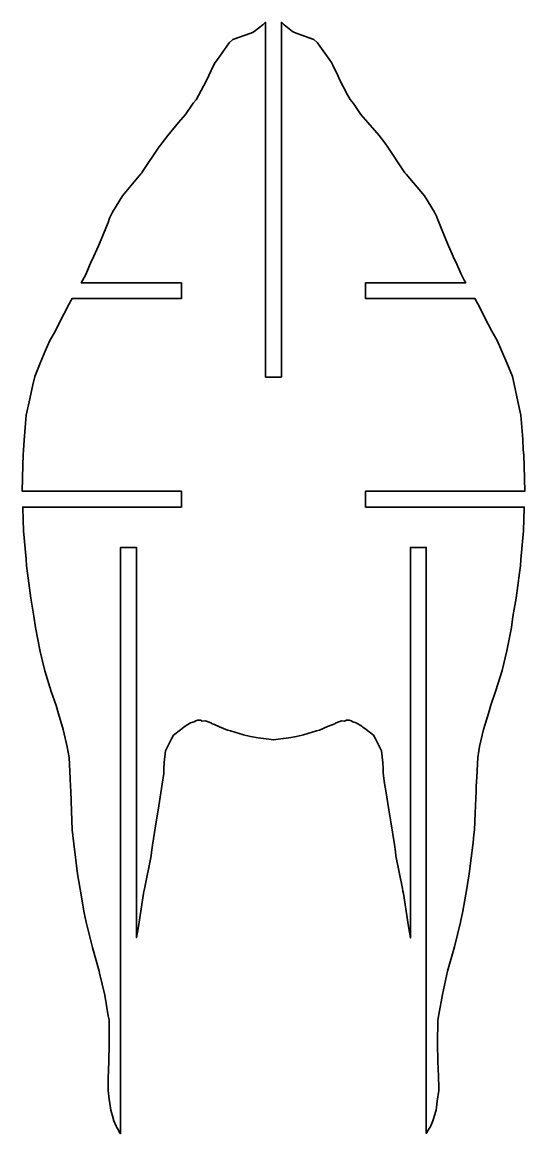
# Model space of a CAD drawing. Header units: millimetres. Extents: x -536 to 536, y -542 to 542.
# Drawn here: x -165.7 to -70.4, y -29.1 to 182 of the extents above; entities that cross this region are included whole.
import ezdxf

# ---------------------------------------------------------------- set-up
doc = ezdxf.new("R2010")
doc.units = ezdxf.units.MM
doc.header["$MEASUREMENT"] = 0
doc.layers.add('layer 1', color=7, linetype='Continuous')

msp = doc.modelspace()

# ---------------------------------------------------------------- linework, layer by layer
at = {"layer": 'layer 1', "color": 250, "lineweight": 35}
msp.add_open_spline([(-105.1328, 49.3008), (-105.1328, 49.3008), (-104.5441, 49.2581), (-104.5441, 49.2581), (-104.5441, 49.2581), (-104.5441, 49.2581), (-104.1976, 49.4519), (-104.1976, 49.4519), (-104.1976, 49.4519), (-104.1976, 49.4519), (-103.6537, 49.4342), (-103.6537, 49.4342), (-103.6537, 49.4342), (-103.6537, 49.4342), (-103.3192, 49.3135), (-103.3192, 49.3135), (-103.3192, 49.3135), (-103.3192, 49.3135), (-103.0001, 49.1268), (-103.0001, 49.1268), (-103.0001, 49.1268), (-103.0001, 49.1268), (-102.3207, 48.8989), (-102.3207, 48.8989), (-102.3207, 48.8989), (-102.3207, 48.8989), (-101.2985, 48.2987), (-101.2985, 48.2987), (-101.2985, 48.2987), (-101.2985, 48.2987), (-101.2246, 48.2462), (-101.2246, 48.2462), (-101.2246, 48.2462), (-101.2246, 48.2462), (-101.0869, 48.1294), (-101.0869, 48.1294), (-101.0869, 48.1294), (-101.0869, 48.1294), (-100.4616, 47.6316), (-100.4616, 47.6316), (-100.4616, 47.6316), (-100.4616, 47.6316), (-99.0684, 46.5649), (-99.0684, 46.5649), (-99.0684, 46.5649), (-99.0684, 46.5649), (-98.6865, 45.8763), (-98.6865, 45.8763), (-98.6865, 45.8763), (-98.6865, 45.8763), (-97.5499, 43.6), (-97.5499, 43.6), (-97.5499, 43.6), (-97.5499, 43.6), (-97.271, 41.3522), (-97.271, 41.3522), (-97.271, 41.3522), (-97.271, 41.3522), (-97.2458, 40.1986), (-97.2458, 40.1986), (-97.2458, 40.1986), (-97.2458, 40.1986), (-97.2257, 39.3404), (-97.2257, 39.3404), (-97.2257, 39.3404), (-97.2257, 39.3404), (-96.9437, 37.4082), (-96.9437, 37.4082), (-96.9437, 37.4082), (-96.9437, 37.4082), (-96.6644, 35.6452), (-96.6644, 35.6452), (-96.6644, 35.6452), (-96.6644, 35.6452), (-96.1369, 32.3696), (-96.1369, 32.3696), (-96.1369, 32.3696), (-96.1369, 32.3696), (-95.7773, 30.0923), (-95.7773, 30.0923), (-95.7773, 30.0923), (-95.7773, 30.0923), (-95.0879, 25.8353), (-95.0879, 25.8353), (-95.0879, 25.8353), (-95.0879, 25.8353), (-94.907, 24.4182), (-94.907, 24.4182), (-94.907, 24.4182), (-94.907, 24.4182), (-94.8049, 23.6696), (-94.8049, 23.6696), (-94.8049, 23.6696), (-94.8049, 23.6696), (-93.5706, 17.4659), (-93.5706, 17.4659), (-93.5706, 17.4659), (-93.5706, 17.4659), (-93.4796, 16.9616), (-93.4796, 16.9616), (-93.4796, 16.9616), (-93.4796, 16.9616), (-93.3627, 16.4924), (-93.3627, 16.4924), (-93.3627, 16.4924), (-93.3627, 16.4924), (-92.547, 11.0879), (-92.547, 11.0879), (-92.547, 11.0879), (-92.547, 11.0879), (-92.3487, 9.888), (-92.3487, 9.888), (-92.3487, 9.888), (-92.3487, 9.888), (-92.0487, 8.0811), (-92.0487, 8.0811), (-92.0487, 8.0811), (-92.0487, 8.0811), (-92.043, 82.2291), (-92.043, 82.2291), (-92.043, 82.2291), (-92.043, 82.2291), (-89.043, 82.2291), (-89.043, 82.2291), (-89.043, 82.2291), (-89.043, 82.2291), (-89.043, -29.0494), (-89.043, -29.0494), (-89.043, -29.0494), (-89.043, -29.0494), (-88.9255, -28.871), (-88.9255, -28.871), (-88.9255, -28.871), (-88.9255, -28.871), (-88.5055, -28.0989), (-88.5055, -28.0989), (-88.5055, -28.0989), (-88.5055, -28.0989), (-88.3274, -27.8535), (-88.3274, -27.8535), (-88.3274, -27.8535), (-88.3274, -27.8535), (-88.1866, -27.6058), (-88.1866, -27.6058), (-88.1866, -27.6058), (-88.1866, -27.6058), (-87.7721, -26.6406), (-87.7721, -26.6406), (-87.7721, -26.6406), (-87.7721, -26.6406), (-87.4403, -25.4855), (-87.4403, -25.4855), (-87.4403, -25.4855), (-87.4403, -25.4855), (-87.2793, -25.0077), (-87.2793, -25.0077), (-87.2793, -25.0077), (-87.2793, -25.0077), (-87.1805, -24.6314), (-87.1805, -24.6314), (-87.1805, -24.6314), (-87.1805, -24.6314), (-86.9594, -22.9582), (-86.9594, -22.9582), (-86.9594, -22.9582), (-86.9594, -22.9582), (-86.6719, -20.9331), (-86.6719, -20.9331), (-86.6719, -20.9331), (-86.6719, -20.9331), (-86.6725, -20.3211), (-86.6725, -20.3211), (-86.6725, -20.3211), (-86.6725, -20.3211), (-86.7404, -18.1787), (-86.7404, -18.1787), (-86.7404, -18.1787), (-86.7404, -18.1787), (-86.8317, -15.4247), (-86.8317, -15.4247), (-86.8317, -15.4247), (-86.8317, -15.4247), (-86.9107, -11.9518), (-86.9107, -11.9518), (-86.9107, -11.9518), (-86.9107, -11.9518), (-86.8442, -7.5593), (-86.8442, -7.5593), (-86.8442, -7.5593), (-86.8442, -7.5593), (-86.6628, -6.4869), (-86.6628, -6.4869), (-86.6628, -6.4869), (-86.6628, -6.4869), (-85.9961, -2.6603), (-85.9961, -2.6603), (-85.9961, -2.6603), (-85.9961, -2.6603), (-84.9948, 1.7256), (-84.9948, 1.7256), (-84.9948, 1.7256), (-84.9948, 1.7256), (-84.9894, 1.7499), (-84.9894, 1.7499), (-84.9894, 1.7499), (-84.9894, 1.7499), (-83.7201, 6.3993), (-83.7201, 6.3993), (-83.7201, 6.3993), (-83.7201, 6.3993), (-82.5231, 11.0789), (-82.5231, 11.0789), (-82.5231, 11.0789), (-82.5231, 11.0789), (-82.1137, 13.1718), (-82.1137, 13.1718), (-82.1137, 13.1718), (-82.1137, 13.1718), (-81.3691, 17.4518), (-81.3691, 17.4518), (-81.3691, 17.4518), (-81.3691, 17.4518), (-80.881, 20.2202), (-80.881, 20.2202), (-80.881, 20.2202), (-80.881, 20.2202), (-80.1419, 26.2226), (-80.1419, 26.2226), (-80.1419, 26.2226), (-80.1419, 26.2226), (-80.0034, 27.6405), (-80.0034, 27.6405), (-80.0034, 27.6405), (-80.0034, 27.6405), (-79.89, 28.5747), (-79.89, 28.5747), (-79.89, 28.5747), (-79.89, 28.5747), (-79.7495, 31.7518), (-79.7495, 31.7518), (-79.7495, 31.7518), (-79.7495, 31.7518), (-79.5875, 35.9239), (-79.5875, 35.9239), (-79.5875, 35.9239), (-79.5875, 35.9239), (-79.5589, 36.9126), (-79.5589, 36.9126), (-79.5589, 36.9126), (-79.5589, 36.9126), (-79.4559, 38.6062), (-79.4559, 38.6062), (-79.4559, 38.6062), (-79.4559, 38.6062), (-79.2643, 42.3359), (-79.2643, 42.3359), (-79.2643, 42.3359), (-79.2643, 42.3359), (-78.9163, 44.4071), (-78.9163, 44.4071), (-78.9163, 44.4071), (-78.9163, 44.4071), (-78.1825, 47.67), (-78.1825, 47.67), (-78.1825, 47.67), (-78.1825, 47.67), (-78.1203, 47.8492), (-78.1203, 47.8492), (-78.1203, 47.8492), (-78.1203, 47.8492), (-77.2475, 50.722), (-77.2475, 50.722), (-77.2475, 50.722), (-77.2475, 50.722), (-76.8214, 52.2742), (-76.8214, 52.2742), (-76.8214, 52.2742), (-76.8214, 52.2742), (-75.8162, 55.0449), (-75.8162, 55.0449), (-75.8162, 55.0449), (-75.8162, 55.0449), (-74.6719, 58.8451), (-74.6719, 58.8451), (-74.6719, 58.8451), (-74.6719, 58.8451), (-73.7435, 62.5905), (-73.7435, 62.5905), (-73.7435, 62.5905), (-73.7435, 62.5905), (-72.871, 67.043), (-72.871, 67.043), (-72.871, 67.043), (-72.871, 67.043), (-72.6123, 69.1032), (-72.6123, 69.1032), (-72.6123, 69.1032), (-72.6123, 69.1032), (-71.9811, 72.5827), (-71.9811, 72.5827), (-71.9811, 72.5827), (-71.9811, 72.5827), (-71.3247, 77.4447), (-71.3247, 77.4447), (-71.3247, 77.4447), (-71.3247, 77.4447), (-71.1894, 78.7188), (-71.1894, 78.7188), (-71.1894, 78.7188), (-71.1894, 78.7188), (-71.0929, 79.9452), (-71.0929, 79.9452), (-71.0929, 79.9452), (-71.0929, 79.9452), (-70.596, 85.3883), (-70.596, 85.3883), (-70.596, 85.3883), (-70.596, 85.3883), (-70.446, 89.7507), (-70.446, 89.7507), (-70.446, 89.7507), (-70.446, 89.7507), (-70.4401, 89.9155), (-70.4401, 89.9155), (-70.4401, 89.9155), (-70.4401, 89.9155), (-100.5719, 89.9155), (-100.5719, 89.9155), (-100.5719, 89.9155), (-100.5719, 89.9155), (-100.5719, 92.9155), (-100.5719, 92.9155), (-100.5719, 92.9155), (-100.5719, 92.9155), (-70.3571, 92.9155), (-70.3571, 92.9155), (-70.3571, 92.9155), (-70.3571, 92.9155), (-70.454, 97.6951), (-70.454, 97.6951), (-70.454, 97.6951), (-70.454, 97.6951), (-70.5471, 99.8235), (-70.5471, 99.8235), (-70.5471, 99.8235), (-70.5471, 99.8235), (-70.627, 100.7564), (-70.627, 100.7564), (-70.627, 100.7564), (-70.627, 100.7564), (-70.7193, 102.7938), (-70.7193, 102.7938), (-70.7193, 102.7938), (-70.7193, 102.7938), (-71.0832, 107.3557), (-71.0832, 107.3557), (-71.0832, 107.3557), (-71.0832, 107.3557), (-71.6764, 109.9637), (-71.6764, 109.9637), (-71.6764, 109.9637), (-71.6764, 109.9637), (-72.377, 113.2597), (-72.377, 113.2597), (-72.377, 113.2597), (-72.377, 113.2597), (-72.7122, 114.6954), (-72.7122, 114.6954), (-72.7122, 114.6954), (-72.7122, 114.6954), (-73.7871, 117.2741), (-73.7871, 117.2741), (-73.7871, 117.2741), (-73.7871, 117.2741), (-74.75, 119.6245), (-74.75, 119.6245), (-74.75, 119.6245), (-74.75, 119.6245), (-75.5794, 121.5374), (-75.5794, 121.5374), (-75.5794, 121.5374), (-75.5794, 121.5374), (-76.6033, 123.3173), (-76.6033, 123.3173), (-76.6033, 123.3173), (-76.6033, 123.3173), (-77.2909, 124.6429), (-77.2909, 124.6429), (-77.2909, 124.6429), (-77.2909, 124.6429), (-79.248, 128.5306), (-79.248, 128.5306), (-79.248, 128.5306), (-79.248, 128.5306), (-79.4547, 128.851), (-79.4547, 128.851), (-79.4547, 128.851), (-79.4547, 128.851), (-79.5646, 129.051), (-79.5646, 129.051), (-79.5646, 129.051), (-79.5646, 129.051), (-79.8009, 129.4913), (-79.8009, 129.4913), (-79.8009, 129.4913), (-79.8009, 129.4913), (-100.5719, 129.4913), (-100.5719, 129.4913), (-100.5719, 129.4913), (-100.5719, 129.4913), (-100.5719, 132.4913), (-100.5719, 132.4913), (-100.5719, 132.4913), (-100.5719, 132.4913), (-81.5442, 132.4913), (-81.5442, 132.4913), (-81.5442, 132.4913), (-81.5442, 132.4913), (-81.8439, 133.0042), (-81.8439, 133.0042), (-81.8439, 133.0042), (-81.8439, 133.0042), (-82.422, 134.1233), (-82.422, 134.1233), (-82.422, 134.1233), (-82.422, 134.1233), (-83.4361, 136.511), (-83.4361, 136.511), (-83.4361, 136.511), (-83.4361, 136.511), (-83.6603, 136.9095), (-83.6603, 136.9095), (-83.6603, 136.9095), (-83.6603, 136.9095), (-84.8274, 139.5318), (-84.8274, 139.5318), (-84.8274, 139.5318), (-84.8274, 139.5318), (-85.3435, 140.756), (-85.3435, 140.756), (-85.3435, 140.756), (-85.3435, 140.756), (-86.6748, 144.0442), (-86.6748, 144.0442), (-86.6748, 144.0442), (-86.6748, 144.0442), (-86.9493, 144.8046), (-86.9493, 144.8046), (-86.9493, 144.8046), (-86.9493, 144.8046), (-87.0936, 145.1697), (-87.0936, 145.1697), (-87.0936, 145.1697), (-87.0936, 145.1697), (-87.4596, 145.8862), (-87.4596, 145.8862), (-87.4596, 145.8862), (-87.4596, 145.8862), (-89.4031, 149.0227), (-89.4031, 149.0227), (-89.4031, 149.0227), (-89.4031, 149.0227), (-92.8471, 153.1221), (-92.8471, 153.1221), (-92.8471, 153.1221), (-92.8471, 153.1221), (-92.9932, 153.2827), (-92.9932, 153.2827), (-92.9932, 153.2827), (-92.9932, 153.2827), (-93.0949, 153.3956), (-93.0949, 153.3956), (-93.0949, 153.3956), (-93.0949, 153.3956), (-93.4718, 153.9705), (-93.4718, 153.9705), (-93.4718, 153.9705), (-93.4718, 153.9705), (-96.2042, 158.0803), (-96.2042, 158.0803), (-96.2042, 158.0803), (-96.2042, 158.0803), (-96.921, 159.0818), (-96.921, 159.0818), (-96.921, 159.0818), (-96.921, 159.0818), (-97.9762, 160.4751), (-97.9762, 160.4751), (-97.9762, 160.4751), (-97.9762, 160.4751), (-100.112, 162.968), (-100.112, 162.968), (-100.112, 162.968), (-100.112, 162.968), (-101.4482, 164.4784), (-101.4482, 164.4784), (-101.4482, 164.4784), (-101.4482, 164.4784), (-102.8861, 166.5567), (-102.8861, 166.5567), (-102.8861, 166.5567), (-102.8861, 166.5567), (-103.4761, 167.2968), (-103.4761, 167.2968), (-103.4761, 167.2968), (-103.4761, 167.2968), (-103.9695, 168.2264), (-103.9695, 168.2264), (-103.9695, 168.2264), (-103.9695, 168.2264), (-105.436, 170.9626), (-105.436, 170.9626), (-105.436, 170.9626), (-105.436, 170.9626), (-105.8388, 171.9012), (-105.8388, 171.9012), (-105.8388, 171.9012), (-105.8388, 171.9012), (-106.7667, 173.8671), (-106.7667, 173.8671), (-106.7667, 173.8671), (-106.7667, 173.8671), (-107.0301, 174.3271), (-107.0301, 174.3271), (-107.0301, 174.3271), (-107.0301, 174.3271), (-107.4987, 174.962), (-107.4987, 174.962), (-107.4987, 174.962), (-107.4987, 174.962), (-109.2409, 177.4775), (-109.2409, 177.4775), (-109.2409, 177.4775), (-109.2409, 177.4775), (-109.6695, 178.0816), (-109.6695, 178.0816), (-109.6695, 178.0816), (-109.6695, 178.0816), (-110.3725, 178.7271), (-110.3725, 178.7271), (-110.3725, 178.7271), (-110.3725, 178.7271), (-113.7405, 179.9213), (-113.7405, 179.9213), (-113.7405, 179.9213), (-113.7405, 179.9213), (-114.1825, 180.1208), (-114.1825, 180.1208), (-114.1825, 180.1208), (-114.1825, 180.1208), (-114.2809, 180.1653), (-114.2809, 180.1653), (-114.2809, 180.1653), (-114.2809, 180.1653), (-114.4309, 180.2254), (-114.4309, 180.2254), (-114.4309, 180.2254), (-114.4309, 180.2254), (-116.032, 181.528), (-116.032, 181.528), (-116.032, 181.528), (-116.032, 181.528), (-116.543, 181.9849), (-116.543, 181.9849), (-116.543, 181.9849), (-116.543, 181.9849), (-116.543, 114.6344), (-116.543, 114.6344), (-116.543, 114.6344), (-116.543, 114.6344), (-116.5496, 114.581), (-116.5496, 114.581), (-116.5496, 114.581), (-116.5496, 114.581), (-119.543, 114.581), (-119.543, 114.581), (-119.543, 114.581), (-119.543, 114.581), (-119.543, 181.9924), (-119.543, 181.9924), (-119.543, 181.9924), (-119.543, 181.9924), (-120.0612, 181.5281), (-120.0612, 181.5281), (-120.0612, 181.5281), (-120.0612, 181.5281), (-121.6829, 180.2218), (-121.6829, 180.2218), (-121.6829, 180.2218), (-121.6829, 180.2218), (-121.8203, 180.167), (-121.8203, 180.167), (-121.8203, 180.167), (-121.8203, 180.167), (-121.8651, 180.1467), (-121.8651, 180.1467), (-121.8651, 180.1467), (-121.8651, 180.1467), (-121.91, 180.1265), (-121.91, 180.1265), (-121.91, 180.1265), (-121.91, 180.1265), (-122.3186, 179.941), (-122.3186, 179.941), (-122.3186, 179.941), (-122.3186, 179.941), (-125.7321, 178.7206), (-125.7321, 178.7206), (-125.7321, 178.7206), (-125.7321, 178.7206), (-126.4416, 178.0736), (-126.4416, 178.0736), (-126.4416, 178.0736), (-126.4416, 178.0736), (-126.8783, 177.4713), (-126.8783, 177.4713), (-126.8783, 177.4713), (-126.8783, 177.4713), (-128.6698, 174.9324), (-128.6698, 174.9324), (-128.6698, 174.9324), (-128.6698, 174.9324), (-129.1281, 174.3213), (-129.1281, 174.3213), (-129.1281, 174.3213), (-129.1281, 174.3213), (-129.3829, 173.8855), (-129.3829, 173.8855), (-129.3829, 173.8855), (-129.3829, 173.8855), (-130.3254, 171.9005), (-130.3254, 171.9005), (-130.3254, 171.9005), (-130.3254, 171.9005), (-130.7414, 170.9504), (-130.7414, 170.9504), (-130.7414, 170.9504), (-130.7414, 170.9504), (-132.2938, 168.1065), (-132.2938, 168.1065), (-132.2938, 168.1065), (-132.2938, 168.1065), (-132.7422, 167.2725), (-132.7422, 167.2725), (-132.7422, 167.2725), (-132.7422, 167.2725), (-133.2613, 166.6212), (-133.2613, 166.6212), (-133.2613, 166.6212), (-133.2613, 166.6212), (-134.7203, 164.4802), (-134.7203, 164.4802), (-134.7203, 164.4802), (-134.7203, 164.4802), (-136.0528, 162.9383), (-136.0528, 162.9383), (-136.0528, 162.9383), (-136.0528, 162.9383), (-138.1184, 160.4917), (-138.1184, 160.4917), (-138.1184, 160.4917), (-138.1184, 160.4917), (-139.1722, 159.0796), (-139.1722, 159.0796), (-139.1722, 159.0796), (-139.1722, 159.0796), (-139.897, 158.0668), (-139.897, 158.0668), (-139.897, 158.0668), (-139.897, 158.0668), (-142.7661, 153.8046), (-142.7661, 153.8046), (-142.7661, 153.8046), (-142.7661, 153.8046), (-143.0529, 153.3728), (-143.0529, 153.3728), (-143.0529, 153.3728), (-143.0529, 153.3728), (-143.0899, 153.3313), (-143.0899, 153.3313), (-143.0899, 153.3313), (-143.0899, 153.3313), (-143.1268, 153.2897), (-143.1268, 153.2897), (-143.1268, 153.2897), (-143.1268, 153.2897), (-143.2334, 153.171), (-143.2334, 153.171), (-143.2334, 153.171), (-143.2334, 153.171), (-146.6806, 148.9898), (-146.6806, 148.9898), (-146.6806, 148.9898), (-146.6806, 148.9898), (-148.5916, 145.9146), (-148.5916, 145.9146), (-148.5916, 145.9146), (-148.5916, 145.9146), (-148.9815, 145.1573), (-148.9815, 145.1573), (-148.9815, 145.1573), (-148.9815, 145.1573), (-149.138, 144.7694), (-149.138, 144.7694), (-149.138, 144.7694), (-149.138, 144.7694), (-149.436, 143.9566), (-149.436, 143.9566), (-149.436, 143.9566), (-149.436, 143.9566), (-150.7559, 140.7162), (-150.7559, 140.7162), (-150.7559, 140.7162), (-150.7559, 140.7162), (-151.268, 139.5159), (-151.268, 139.5159), (-151.268, 139.5159), (-151.268, 139.5159), (-152.4415, 136.86), (-152.4415, 136.86), (-152.4415, 136.86), (-152.4415, 136.86), (-152.6246, 136.5333), (-152.6246, 136.5333), (-152.6246, 136.5333), (-152.6246, 136.5333), (-153.6702, 134.0943), (-153.6702, 134.0943), (-153.6702, 134.0943), (-153.6702, 134.0943), (-154.2575, 132.9454), (-154.2575, 132.9454), (-154.2575, 132.9454), (-154.2575, 132.9454), (-154.5214, 132.4913), (-154.5214, 132.4913), (-154.5214, 132.4913), (-154.5214, 132.4913), (-135.5141, 132.4913), (-135.5141, 132.4913), (-135.5141, 132.4913), (-135.5141, 132.4913), (-135.5141, 129.4913), (-135.5141, 129.4913), (-135.5141, 129.4913), (-135.5141, 129.4913), (-156.2627, 129.4913), (-156.2627, 129.4913), (-156.2627, 129.4913), (-156.2627, 129.4913), (-156.5359, 128.9823), (-156.5359, 128.9823), (-156.5359, 128.9823), (-156.5359, 128.9823), (-156.6324, 128.8069), (-156.6324, 128.8069), (-156.6324, 128.8069), (-156.6324, 128.8069), (-156.8143, 128.5263), (-156.8143, 128.5263), (-156.8143, 128.5263), (-156.8143, 128.5263), (-158.819, 124.5582), (-158.819, 124.5582), (-158.819, 124.5582), (-158.819, 124.5582), (-159.4894, 123.2622), (-159.4894, 123.2622), (-159.4894, 123.2622), (-159.4894, 123.2622), (-160.4876, 121.5284), (-160.4876, 121.5284), (-160.4876, 121.5284), (-160.4876, 121.5284), (-161.3527, 119.5283), (-161.3527, 119.5283), (-161.3527, 119.5283), (-161.3527, 119.5283), (-162.2994, 117.2102), (-162.2994, 117.2102), (-162.2994, 117.2102), (-162.2994, 117.2102), (-163.3553, 114.6835), (-163.3553, 114.6835), (-163.3553, 114.6835), (-163.3553, 114.6835), (-163.7218, 113.1198), (-163.7218, 113.1198), (-163.7218, 113.1198), (-163.7218, 113.1198), (-164.4091, 109.897), (-164.4091, 109.897), (-164.4091, 109.897), (-164.4091, 109.897), (-164.9863, 107.3481), (-164.9863, 107.3481), (-164.9863, 107.3481), (-164.9863, 107.3481), (-165.372, 102.5932), (-165.372, 102.5932), (-165.372, 102.5932), (-165.372, 102.5932), (-165.4614, 100.6956), (-165.4614, 100.6956), (-165.4614, 100.6956), (-165.4614, 100.6956), (-165.5368, 99.8227), (-165.5368, 99.8227), (-165.5368, 99.8227), (-165.5368, 99.8227), (-165.6209, 97.8339), (-165.6209, 97.8339), (-165.6209, 97.8339), (-165.6209, 97.8339), (-165.7184, 92.9155), (-165.7184, 92.9155), (-165.7184, 92.9155), (-165.7184, 92.9155), (-135.5141, 92.9155), (-135.5141, 92.9155), (-135.5141, 92.9155), (-135.5141, 92.9155), (-135.5141, 89.9155), (-135.5141, 89.9155), (-135.5141, 89.9155), (-135.5141, 89.9155), (-165.6364, 89.9155), (-165.6364, 89.9155), (-165.6364, 89.9155), (-165.6364, 89.9155), (-165.6278, 89.6714), (-165.6278, 89.6714), (-165.6278, 89.6714), (-165.6278, 89.6714), (-165.4834, 85.3887), (-165.4834, 85.3887), (-165.4834, 85.3887), (-165.4834, 85.3887), (-164.9955, 80.0305), (-164.9955, 80.0305), (-164.9955, 80.0305), (-164.9955, 80.0305), (-164.8923, 78.7179), (-164.8923, 78.7179), (-164.8923, 78.7179), (-164.8923, 78.7179), (-164.7487, 77.3579), (-164.7487, 77.3579), (-164.7487, 77.3579), (-164.7487, 77.3579), (-164.1092, 72.5769), (-164.1092, 72.5769), (-164.1092, 72.5769), (-164.1092, 72.5769), (-163.4936, 69.1551), (-163.4936, 69.1551), (-163.4936, 69.1551), (-163.4936, 69.1551), (-163.2314, 67.0446), (-163.2314, 67.0446), (-163.2314, 67.0446), (-163.2314, 67.0446), (-162.3376, 62.4553), (-162.3376, 62.4553), (-162.3376, 62.4553), (-162.3376, 62.4553), (-161.4392, 58.8076), (-161.4392, 58.8076), (-161.4392, 58.8076), (-161.4392, 58.8076), (-160.2549, 54.9005), (-160.2549, 54.9005), (-160.2549, 54.9005), (-160.2549, 54.9005), (-159.2712, 52.2213), (-159.2712, 52.2213), (-159.2712, 52.2213), (-159.2712, 52.2213), (-158.8281, 50.6209), (-158.8281, 50.6209), (-158.8281, 50.6209), (-158.8281, 50.6209), (-157.9273, 47.6795), (-157.9273, 47.6795), (-157.9273, 47.6795), (-157.9273, 47.6795), (-157.9254, 47.6739), (-157.9254, 47.6739), (-157.9254, 47.6739), (-157.9254, 47.6739), (-157.9234, 47.6683), (-157.9234, 47.6683), (-157.9234, 47.6683), (-157.9234, 47.6683), (-157.1691, 44.3504), (-157.1691, 44.3504), (-157.1691, 44.3504), (-157.1691, 44.3504), (-156.829, 42.3406), (-156.829, 42.3406), (-156.829, 42.3406), (-156.829, 42.3406), (-156.6326, 38.3559), (-156.6326, 38.3559), (-156.6326, 38.3559), (-156.6326, 38.3559), (-156.5422, 36.8164), (-156.5422, 36.8164), (-156.5422, 36.8164), (-156.5422, 36.8164), (-156.5192, 35.9267), (-156.5192, 35.9267), (-156.5192, 35.9267), (-156.5192, 35.9267), (-156.3804, 32.1884), (-156.3804, 32.1884), (-156.3804, 32.1884), (-156.3804, 32.1884), (-156.2275, 28.5775), (-156.2275, 28.5775), (-156.2275, 28.5775), (-156.2275, 28.5775), (-156.0987, 27.5185), (-156.0987, 27.5185), (-156.0987, 27.5185), (-156.0987, 27.5185), (-155.9424, 25.9199), (-155.9424, 25.9199), (-155.9424, 25.9199), (-155.9424, 25.9199), (-155.2406, 20.2232), (-155.2406, 20.2232), (-155.2406, 20.2232), (-155.2406, 20.2232), (-154.7291, 17.3257), (-154.7291, 17.3257), (-154.7291, 17.3257), (-154.7291, 17.3257), (-153.9552, 12.8605), (-153.9552, 12.8605), (-153.9552, 12.8605), (-153.9552, 12.8605), (-153.6072, 11.0789), (-153.6072, 11.0789), (-153.6072, 11.0789), (-153.6072, 11.0789), (-152.3571, 6.2459), (-152.3571, 6.2459), (-152.3571, 6.2459), (-152.3571, 6.2459), (-151.1188, 1.7465), (-151.1188, 1.7465), (-151.1188, 1.7465), (-151.1188, 1.7465), (-151.033, 1.3662), (-151.033, 1.3662), (-151.033, 1.3662), (-151.033, 1.3662), (-150.0681, -2.8173), (-150.0681, -2.8173), (-150.0681, -2.8173), (-150.0681, -2.8173), (-149.3848, -6.7203), (-149.3848, -6.7203), (-149.3848, -6.7203), (-149.3848, -6.7203), (-149.2494, -7.5184), (-149.2494, -7.5184), (-149.2494, -7.5184), (-149.2494, -7.5184), (-149.1937, -12.0758), (-149.1937, -12.0758), (-149.1937, -12.0758), (-149.1937, -12.0758), (-149.278, -15.3778), (-149.278, -15.3778), (-149.278, -15.3778), (-149.278, -15.3778), (-149.3877, -18.6319), (-149.3877, -18.6319), (-149.3877, -18.6319), (-149.3877, -18.6319), (-149.4434, -20.3941), (-149.4434, -20.3941), (-149.4434, -20.3941), (-149.4434, -20.3941), (-149.4436, -20.8962), (-149.4436, -20.8962), (-149.4436, -20.8962), (-149.4436, -20.8962), (-149.2086, -22.5564), (-149.2086, -22.5564), (-149.2086, -22.5564), (-149.2086, -22.5564), (-148.9322, -24.644), (-148.9322, -24.644), (-148.9322, -24.644), (-148.9322, -24.644), (-148.8087, -25.1159), (-148.8087, -25.1159), (-148.8087, -25.1159), (-148.8087, -25.1159), (-148.6058, -25.7148), (-148.6058, -25.7148), (-148.6058, -25.7148), (-148.6058, -25.7148), (-148.3282, -26.6781), (-148.3282, -26.6781), (-148.3282, -26.6781), (-148.3282, -26.6781), (-147.8867, -27.704), (-147.8867, -27.704), (-147.8867, -27.704), (-147.8867, -27.704), (-147.7663, -27.9142), (-147.7663, -27.9142), (-147.7663, -27.9142), (-147.7663, -27.9142), (-147.615, -28.1217), (-147.615, -28.1217), (-147.615, -28.1217), (-147.615, -28.1217), (-147.1686, -28.9366), (-147.1686, -28.9366), (-147.1686, -28.9366), (-147.1686, -28.9366), (-147.043, -29.1277), (-147.043, -29.1277), (-147.043, -29.1277), (-147.043, -29.1277), (-147.043, 82.2291), (-147.043, 82.2291), (-147.043, 82.2291), (-147.043, 82.2291), (-144.043, 82.2291), (-144.043, 82.2291), (-144.043, 82.2291), (-144.043, 82.2291), (-144.043, 8.1248), (-144.043, 8.1248), (-144.043, 8.1248), (-144.043, 8.1248), (-143.7509, 9.8639), (-143.7509, 9.8639), (-143.7509, 9.8639), (-143.7509, 9.8639), (-143.5548, 11.0385), (-143.5548, 11.0385), (-143.5548, 11.0385), (-143.5548, 11.0385), (-142.7222, 16.4952), (-142.7222, 16.4952), (-142.7222, 16.4952), (-142.7222, 16.4952), (-142.6164, 16.9175), (-142.6164, 16.9175), (-142.6164, 16.9175), (-142.6164, 16.9175), (-142.534, 17.3713), (-142.534, 17.3713), (-142.534, 17.3713), (-142.534, 17.3713), (-141.2765, 23.6647), (-141.2765, 23.6647), (-141.2765, 23.6647), (-141.2765, 23.6647), (-141.1816, 24.3669), (-141.1816, 24.3669), (-141.1816, 24.3669), (-141.1816, 24.3669), (-141.0124, 25.6968), (-141.0124, 25.6968), (-141.0124, 25.6968), (-141.0124, 25.6968), (-140.3016, 30.0901), (-140.3016, 30.0901), (-140.3016, 30.0901), (-140.3016, 30.0901), (-139.9494, 32.3244), (-139.9494, 32.3244), (-139.9494, 32.3244), (-139.9494, 32.3244), (-139.412, 35.6395), (-139.412, 35.6395), (-139.412, 35.6395), (-139.412, 35.6395), (-139.1507, 37.294), (-139.1507, 37.294), (-139.1507, 37.294), (-139.1507, 37.294), (-138.8613, 39.3028), (-138.8613, 39.3028), (-138.8613, 39.3028), (-138.8613, 39.3028), (-138.8404, 40.1922), (-138.8404, 40.1922), (-138.8404, 40.1922), (-138.8404, 40.1922), (-138.8115, 41.3922), (-138.8115, 41.3922), (-138.8115, 41.3922), (-138.8115, 41.3922), (-138.5361, 43.5948), (-138.5361, 43.5948), (-138.5361, 43.5948), (-138.5361, 43.5948), (-137.3823, 45.9003), (-137.3823, 45.9003), (-137.3823, 45.9003), (-137.3823, 45.9003), (-137.0203, 46.5521), (-137.0203, 46.5521), (-137.0203, 46.5521), (-137.0203, 46.5521), (-135.6951, 47.5708), (-135.6951, 47.5708), (-135.6951, 47.5708), (-135.6951, 47.5708), (-135.0271, 48.1045), (-135.0271, 48.1045), (-135.0271, 48.1045), (-135.0271, 48.1045), (-134.8828, 48.229), (-134.8828, 48.229), (-134.8828, 48.229), (-134.8828, 48.229), (-134.803, 48.2863), (-134.803, 48.2863), (-134.803, 48.2863), (-134.803, 48.2863), (-133.7789, 48.8966), (-133.7789, 48.8966), (-133.7789, 48.8966), (-133.7789, 48.8966), (-133.1023, 49.1202), (-133.1023, 49.1202), (-133.1023, 49.1202), (-133.1023, 49.1202), (-132.7819, 49.3075), (-132.7819, 49.3075), (-132.7819, 49.3075), (-132.7819, 49.3075), (-132.4432, 49.4296), (-132.4432, 49.4296), (-132.4432, 49.4296), (-132.4432, 49.4296), (-131.9036, 49.4471), (-131.9036, 49.4471), (-131.9036, 49.4471), (-131.9036, 49.4471), (-131.5609, 49.255), (-131.5609, 49.255), (-131.5609, 49.255), (-131.5609, 49.255), (-130.9646, 49.2942), (-130.9646, 49.2942), (-130.9646, 49.2942), (-130.9646, 49.2942), (-129.9174, 48.9136), (-129.9174, 48.9136), (-129.9174, 48.9136), (-129.9174, 48.9136), (-129.8008, 48.8289), (-129.8008, 48.8289), (-129.8008, 48.8289), (-129.8008, 48.8289), (-129.7075, 48.7637), (-129.7075, 48.7637), (-129.7075, 48.7637), (-129.7075, 48.7637), (-129.2348, 48.5774), (-129.2348, 48.5774), (-129.2348, 48.5774), (-129.2348, 48.5774), (-128.2988, 48.1928), (-128.2988, 48.1928), (-128.2988, 48.1928), (-128.2988, 48.1928), (-126.7777, 47.5441), (-126.7777, 47.5441), (-126.7777, 47.5441), (-126.7777, 47.5441), (-126.2233, 47.3968), (-126.2233, 47.3968), (-126.2233, 47.3968), (-126.2233, 47.3968), (-125.3841, 47.1658), (-125.3841, 47.1658), (-125.3841, 47.1658), (-125.3841, 47.1658), (-123.7189, 46.6204), (-123.7189, 46.6204), (-123.7189, 46.6204), (-123.7189, 46.6204), (-122.4231, 46.354), (-122.4231, 46.354), (-122.4231, 46.354), (-122.4231, 46.354), (-120.9513, 46.0939), (-120.9513, 46.0939), (-120.9513, 46.0939), (-120.9513, 46.0939), (-118.9462, 45.8272), (-118.9462, 45.8272), (-118.9462, 45.8272), (-118.9462, 45.8272), (-118.0458, 45.698), (-118.0458, 45.698), (-118.0458, 45.698), (-118.0458, 45.698), (-117.1454, 45.8254), (-117.1454, 45.8254), (-117.1454, 45.8254), (-117.1454, 45.8254), (-115.1427, 46.0903), (-115.1427, 46.0903), (-115.1427, 46.0903), (-115.1427, 46.0903), (-113.6728, 46.3474), (-113.6728, 46.3474), (-113.6728, 46.3474), (-113.6728, 46.3474), (-112.3756, 46.6139), (-112.3756, 46.6139), (-112.3756, 46.6139), (-112.3756, 46.6139), (-110.7072, 47.16), (-110.7072, 47.16), (-110.7072, 47.16), (-110.7072, 47.16), (-109.8722, 47.3924), (-109.8722, 47.3924), (-109.8722, 47.3924), (-109.8722, 47.3924), (-109.3216, 47.5398), (-109.3216, 47.5398), (-109.3216, 47.5398), (-109.3216, 47.5398), (-107.7953, 48.1954), (-107.7953, 48.1954), (-107.7953, 48.1954), (-107.7953, 48.1954), (-106.8745, 48.5731), (-106.8745, 48.5731), (-106.8745, 48.5731), (-106.8745, 48.5731), (-106.3902, 48.7638), (-106.3902, 48.7638), (-106.3902, 48.7638), (-106.3902, 48.7638), (-106.2942, 48.8309), (-106.2942, 48.8309), (-106.2942, 48.8309), (-106.2942, 48.8309), (-106.174, 48.9185), (-106.174, 48.9185), (-106.174, 48.9185), (-106.174, 48.9185), (-105.1328, 49.3008), (-105.1328, 49.3008)], degree=3, knots=[0, 0, 0, 0, 0.00316456, 0.00316456, 0.00316456, 0.00316456, 0.00632911, 0.00632911, 0.00632911, 0.00632911, 0.00949367, 0.00949367, 0.00949367, 0.00949367, 0.01265823, 0.01265823, 0.01265823, 0.01265823, 0.01582278, 0.01582278, 0.01582278, 0.01582278, 0.01898734, 0.01898734, 0.01898734, 0.01898734, 0.0221519, 0.0221519, 0.0221519, 0.0221519, 0.02531646, 0.02531646, 0.02531646, 0.02531646, 0.02848101, 0.02848101, 0.02848101, 0.02848101, 0.03164557, 0.03164557, 0.03164557, 0.03164557, 0.03481013, 0.03481013, 0.03481013, 0.03481013, 0.03797468, 0.03797468, 0.03797468, 0.03797468, 0.04113924, 0.04113924, 0.04113924, 0.04113924, 0.0443038, 0.0443038, 0.0443038, 0.0443038, 0.04746835, 0.04746835, 0.04746835, 0.04746835, 0.05063291, 0.05063291, 0.05063291, 0.05063291, 0.05379747, 0.05379747, 0.05379747, 0.05379747, 0.05696203, 0.05696203, 0.05696203, 0.05696203, 0.06012658, 0.06012658, 0.06012658, 0.06012658, 0.06329114, 0.06329114, 0.06329114, 0.06329114, 0.0664557, 0.0664557, 0.0664557, 0.0664557, 0.06962025, 0.06962025, 0.06962025, 0.06962025, 0.07278481, 0.07278481, 0.07278481, 0.07278481, 0.07594937, 0.07594937, 0.07594937, 0.07594937, 0.07911392, 0.07911392, 0.07911392, 0.07911392, 0.08227848, 0.08227848, 0.08227848, 0.08227848, 0.08544304, 0.08544304, 0.08544304, 0.08544304, 0.08860759, 0.08860759, 0.08860759, 0.08860759, 0.09177215, 0.09177215, 0.09177215, 0.09177215, 0.09493671, 0.09493671, 0.09493671, 0.09493671, 0.09810127, 0.09810127, 0.09810127, 0.09810127, 0.10126582, 0.10126582, 0.10126582, 0.10126582, 0.10443038, 0.10443038, 0.10443038, 0.10443038, 0.10759494, 0.10759494, 0.10759494, 0.10759494, 0.11075949, 0.11075949, 0.11075949, 0.11075949, 0.11392405, 0.11392405, 0.11392405, 0.11392405, 0.11708861, 0.11708861, 0.11708861, 0.11708861, 0.12025316, 0.12025316, 0.12025316, 0.12025316, 0.12341772, 0.12341772, 0.12341772, 0.12341772, 0.12658228, 0.12658228, 0.12658228, 0.12658228, 0.12974684, 0.12974684, 0.12974684, 0.12974684, 0.13291139, 0.13291139, 0.13291139, 0.13291139, 0.13607595, 0.13607595, 0.13607595, 0.13607595, 0.13924051, 0.13924051, 0.13924051, 0.13924051, 0.14240506, 0.14240506, 0.14240506, 0.14240506, 0.14556962, 0.14556962, 0.14556962, 0.14556962, 0.14873418, 0.14873418, 0.14873418, 0.14873418, 0.15189873, 0.15189873, 0.15189873, 0.15189873, 0.15506329, 0.15506329, 0.15506329, 0.15506329, 0.15822785, 0.15822785, 0.15822785, 0.15822785, 0.16139241, 0.16139241, 0.16139241, 0.16139241, 0.16455696, 0.16455696, 0.16455696, 0.16455696, 0.16772152, 0.16772152, 0.16772152, 0.16772152, 0.17088608, 0.17088608, 0.17088608, 0.17088608, 0.17405063, 0.17405063, 0.17405063, 0.17405063, 0.17721519, 0.17721519, 0.17721519, 0.17721519, 0.18037975, 0.18037975, 0.18037975, 0.18037975, 0.1835443, 0.1835443, 0.1835443, 0.1835443, 0.18670886, 0.18670886, 0.18670886, 0.18670886, 0.18987342, 0.18987342, 0.18987342, 0.18987342, 0.19303797, 0.19303797, 0.19303797, 0.19303797, 0.19620253, 0.19620253, 0.19620253, 0.19620253, 0.19936709, 0.19936709, 0.19936709, 0.19936709, 0.20253165, 0.20253165, 0.20253165, 0.20253165, 0.2056962, 0.2056962, 0.2056962, 0.2056962, 0.20886076, 0.20886076, 0.20886076, 0.20886076, 0.21202532, 0.21202532, 0.21202532, 0.21202532, 0.21518987, 0.21518987, 0.21518987, 0.21518987, 0.21835443, 0.21835443, 0.21835443, 0.21835443, 0.22151899, 0.22151899, 0.22151899, 0.22151899, 0.22468354, 0.22468354, 0.22468354, 0.22468354, 0.2278481, 0.2278481, 0.2278481, 0.2278481, 0.23101266, 0.23101266, 0.23101266, 0.23101266, 0.23417722, 0.23417722, 0.23417722, 0.23417722, 0.23734177, 0.23734177, 0.23734177, 0.23734177, 0.24050633, 0.24050633, 0.24050633, 0.24050633, 0.24367089, 0.24367089, 0.24367089, 0.24367089, 0.24683544, 0.24683544, 0.24683544, 0.24683544, 0.25, 0.25, 0.25, 0.25, 0.25316456, 0.25316456, 0.25316456, 0.25316456, 0.25632911, 0.25632911, 0.25632911, 0.25632911, 0.25949367, 0.25949367, 0.25949367, 0.25949367, 0.26265823, 0.26265823, 0.26265823, 0.26265823, 0.26582278, 0.26582278, 0.26582278, 0.26582278, 0.26898734, 0.26898734, 0.26898734, 0.26898734, 0.2721519, 0.2721519, 0.2721519, 0.2721519, 0.27531646, 0.27531646, 0.27531646, 0.27531646, 0.27848101, 0.27848101, 0.27848101, 0.27848101, 0.28164557, 0.28164557, 0.28164557, 0.28164557, 0.28481013, 0.28481013, 0.28481013, 0.28481013, 0.28797468, 0.28797468, 0.28797468, 0.28797468, 0.29113924, 0.29113924, 0.29113924, 0.29113924, 0.2943038, 0.2943038, 0.2943038, 0.2943038, 0.29746835, 0.29746835, 0.29746835, 0.29746835, 0.30063291, 0.30063291, 0.30063291, 0.30063291, 0.30379747, 0.30379747, 0.30379747, 0.30379747, 0.30696203, 0.30696203, 0.30696203, 0.30696203, 0.31012658, 0.31012658, 0.31012658, 0.31012658, 0.31329114, 0.31329114, 0.31329114, 0.31329114, 0.3164557, 0.3164557, 0.3164557, 0.3164557, 0.31962025, 0.31962025, 0.31962025, 0.31962025, 0.32278481, 0.32278481, 0.32278481, 0.32278481, 0.32594937, 0.32594937, 0.32594937, 0.32594937, 0.32911392, 0.32911392, 0.32911392, 0.32911392, 0.33227848, 0.33227848, 0.33227848, 0.33227848, 0.33544304, 0.33544304, 0.33544304, 0.33544304, 0.33860759, 0.33860759, 0.33860759, 0.33860759, 0.34177215, 0.34177215, 0.34177215, 0.34177215, 0.34493671, 0.34493671, 0.34493671, 0.34493671, 0.34810127, 0.34810127, 0.34810127, 0.34810127, 0.35126582, 0.35126582, 0.35126582, 0.35126582, 0.35443038, 0.35443038, 0.35443038, 0.35443038, 0.35759494, 0.35759494, 0.35759494, 0.35759494, 0.36075949, 0.36075949, 0.36075949, 0.36075949, 0.36392405, 0.36392405, 0.36392405, 0.36392405, 0.36708861, 0.36708861, 0.36708861, 0.36708861, 0.37025316, 0.37025316, 0.37025316, 0.37025316, 0.37341772, 0.37341772, 0.37341772, 0.37341772, 0.37658228, 0.37658228, 0.37658228, 0.37658228, 0.37974684, 0.37974684, 0.37974684, 0.37974684, 0.38291139, 0.38291139, 0.38291139, 0.38291139, 0.38607595, 0.38607595, 0.38607595, 0.38607595, 0.38924051, 0.38924051, 0.38924051, 0.38924051, 0.39240506, 0.39240506, 0.39240506, 0.39240506, 0.39556962, 0.39556962, 0.39556962, 0.39556962, 0.39873418, 0.39873418, 0.39873418, 0.39873418, 0.40189873, 0.40189873, 0.40189873, 0.40189873, 0.40506329, 0.40506329, 0.40506329, 0.40506329, 0.40822785, 0.40822785, 0.40822785, 0.40822785, 0.41139241, 0.41139241, 0.41139241, 0.41139241, 0.41455696, 0.41455696, 0.41455696, 0.41455696, 0.41772152, 0.41772152, 0.41772152, 0.41772152, 0.42088608, 0.42088608, 0.42088608, 0.42088608, 0.42405063, 0.42405063, 0.42405063, 0.42405063, 0.42721519, 0.42721519, 0.42721519, 0.42721519, 0.43037975, 0.43037975, 0.43037975, 0.43037975, 0.4335443, 0.4335443, 0.4335443, 0.4335443, 0.43670886, 0.43670886, 0.43670886, 0.43670886, 0.43987342, 0.43987342, 0.43987342, 0.43987342, 0.44303797, 0.44303797, 0.44303797, 0.44303797, 0.44620253, 0.44620253, 0.44620253, 0.44620253, 0.44936709, 0.44936709, 0.44936709, 0.44936709, 0.45253165, 0.45253165, 0.45253165, 0.45253165, 0.4556962, 0.4556962, 0.4556962, 0.4556962, 0.45886076, 0.45886076, 0.45886076, 0.45886076, 0.46202532, 0.46202532, 0.46202532, 0.46202532, 0.46518987, 0.46518987, 0.46518987, 0.46518987, 0.46835443, 0.46835443, 0.46835443, 0.46835443, 0.47151899, 0.47151899, 0.47151899, 0.47151899, 0.47468354, 0.47468354, 0.47468354, 0.47468354, 0.4778481, 0.4778481, 0.4778481, 0.4778481, 0.48101266, 0.48101266, 0.48101266, 0.48101266, 0.48417722, 0.48417722, 0.48417722, 0.48417722, 0.48734177, 0.48734177, 0.48734177, 0.48734177, 0.49050633, 0.49050633, 0.49050633, 0.49050633, 0.49367089, 0.49367089, 0.49367089, 0.49367089, 0.49683544, 0.49683544, 0.49683544, 0.49683544, 0.5, 0.5, 0.5, 0.5, 0.50316456, 0.50316456, 0.50316456, 0.50316456, 0.50632911, 0.50632911, 0.50632911, 0.50632911, 0.50949367, 0.50949367, 0.50949367, 0.50949367, 0.51265823, 0.51265823, 0.51265823, 0.51265823, 0.51582278, 0.51582278, 0.51582278, 0.51582278, 0.51898734, 0.51898734, 0.51898734, 0.51898734, 0.5221519, 0.5221519, 0.5221519, 0.5221519, 0.52531646, 0.52531646, 0.52531646, 0.52531646, 0.52848101, 0.52848101, 0.52848101, 0.52848101, 0.53164557, 0.53164557, 0.53164557, 0.53164557, 0.53481013, 0.53481013, 0.53481013, 0.53481013, 0.53797468, 0.53797468, 0.53797468, 0.53797468, 0.54113924, 0.54113924, 0.54113924, 0.54113924, 0.5443038, 0.5443038, 0.5443038, 0.5443038, 0.54746835, 0.54746835, 0.54746835, 0.54746835, 0.55063291, 0.55063291, 0.55063291, 0.55063291, 0.55379747, 0.55379747, 0.55379747, 0.55379747, 0.55696203, 0.55696203, 0.55696203, 0.55696203, 0.56012658, 0.56012658, 0.56012658, 0.56012658, 0.56329114, 0.56329114, 0.56329114, 0.56329114, 0.5664557, 0.5664557, 0.5664557, 0.5664557, 0.56962025, 0.56962025, 0.56962025, 0.56962025, 0.57278481, 0.57278481, 0.57278481, 0.57278481, 0.57594937, 0.57594937, 0.57594937, 0.57594937, 0.57911392, 0.57911392, 0.57911392, 0.57911392, 0.58227848, 0.58227848, 0.58227848, 0.58227848, 0.58544304, 0.58544304, 0.58544304, 0.58544304, 0.58860759, 0.58860759, 0.58860759, 0.58860759, 0.59177215, 0.59177215, 0.59177215, 0.59177215, 0.59493671, 0.59493671, 0.59493671, 0.59493671, 0.59810127, 0.59810127, 0.59810127, 0.59810127, 0.60126582, 0.60126582, 0.60126582, 0.60126582, 0.60443038, 0.60443038, 0.60443038, 0.60443038, 0.60759494, 0.60759494, 0.60759494, 0.60759494, 0.61075949, 0.61075949, 0.61075949, 0.61075949, 0.61392405, 0.61392405, 0.61392405, 0.61392405, 0.61708861, 0.61708861, 0.61708861, 0.61708861, 0.62025316, 0.62025316, 0.62025316, 0.62025316, 0.62341772, 0.62341772, 0.62341772, 0.62341772, 0.62658228, 0.62658228, 0.62658228, 0.62658228, 0.62974684, 0.62974684, 0.62974684, 0.62974684, 0.63291139, 0.63291139, 0.63291139, 0.63291139, 0.63607595, 0.63607595, 0.63607595, 0.63607595, 0.63924051, 0.63924051, 0.63924051, 0.63924051, 0.64240506, 0.64240506, 0.64240506, 0.64240506, 0.64556962, 0.64556962, 0.64556962, 0.64556962, 0.64873418, 0.64873418, 0.64873418, 0.64873418, 0.65189873, 0.65189873, 0.65189873, 0.65189873, 0.65506329, 0.65506329, 0.65506329, 0.65506329, 0.65822785, 0.65822785, 0.65822785, 0.65822785, 0.66139241, 0.66139241, 0.66139241, 0.66139241, 0.66455696, 0.66455696, 0.66455696, 0.66455696, 0.66772152, 0.66772152, 0.66772152, 0.66772152, 0.67088608, 0.67088608, 0.67088608, 0.67088608, 0.67405063, 0.67405063, 0.67405063, 0.67405063, 0.67721519, 0.67721519, 0.67721519, 0.67721519, 0.68037975, 0.68037975, 0.68037975, 0.68037975, 0.6835443, 0.6835443, 0.6835443, 0.6835443, 0.68670886, 0.68670886, 0.68670886, 0.68670886, 0.68987342, 0.68987342, 0.68987342, 0.68987342, 0.69303797, 0.69303797, 0.69303797, 0.69303797, 0.69620253, 0.69620253, 0.69620253, 0.69620253, 0.69936709, 0.69936709, 0.69936709, 0.69936709, 0.70253165, 0.70253165, 0.70253165, 0.70253165, 0.7056962, 0.7056962, 0.7056962, 0.7056962, 0.70886076, 0.70886076, 0.70886076, 0.70886076, 0.71202532, 0.71202532, 0.71202532, 0.71202532, 0.71518987, 0.71518987, 0.71518987, 0.71518987, 0.71835443, 0.71835443, 0.71835443, 0.71835443, 0.72151899, 0.72151899, 0.72151899, 0.72151899, 0.72468354, 0.72468354, 0.72468354, 0.72468354, 0.7278481, 0.7278481, 0.7278481, 0.7278481, 0.73101266, 0.73101266, 0.73101266, 0.73101266, 0.73417722, 0.73417722, 0.73417722, 0.73417722, 0.73734177, 0.73734177, 0.73734177, 0.73734177, 0.74050633, 0.74050633, 0.74050633, 0.74050633, 0.74367089, 0.74367089, 0.74367089, 0.74367089, 0.74683544, 0.74683544, 0.74683544, 0.74683544, 0.75, 0.75, 0.75, 0.75, 0.75316456, 0.75316456, 0.75316456, 0.75316456, 0.75632911, 0.75632911, 0.75632911, 0.75632911, 0.75949367, 0.75949367, 0.75949367, 0.75949367, 0.76265823, 0.76265823, 0.76265823, 0.76265823, 0.76582278, 0.76582278, 0.76582278, 0.76582278, 0.76898734, 0.76898734, 0.76898734, 0.76898734, 0.7721519, 0.7721519, 0.7721519, 0.7721519, 0.77531646, 0.77531646, 0.77531646, 0.77531646, 0.77848101, 0.77848101, 0.77848101, 0.77848101, 0.78164557, 0.78164557, 0.78164557, 0.78164557, 0.78481013, 0.78481013, 0.78481013, 0.78481013, 0.78797468, 0.78797468, 0.78797468, 0.78797468, 0.79113924, 0.79113924, 0.79113924, 0.79113924, 0.7943038, 0.7943038, 0.7943038, 0.7943038, 0.79746835, 0.79746835, 0.79746835, 0.79746835, 0.80063291, 0.80063291, 0.80063291, 0.80063291, 0.80379747, 0.80379747, 0.80379747, 0.80379747, 0.80696203, 0.80696203, 0.80696203, 0.80696203, 0.81012658, 0.81012658, 0.81012658, 0.81012658, 0.81329114, 0.81329114, 0.81329114, 0.81329114, 0.8164557, 0.8164557, 0.8164557, 0.8164557, 0.81962025, 0.81962025, 0.81962025, 0.81962025, 0.82278481, 0.82278481, 0.82278481, 0.82278481, 0.82594937, 0.82594937, 0.82594937, 0.82594937, 0.82911392, 0.82911392, 0.82911392, 0.82911392, 0.83227848, 0.83227848, 0.83227848, 0.83227848, 0.83544304, 0.83544304, 0.83544304, 0.83544304, 0.83860759, 0.83860759, 0.83860759, 0.83860759, 0.84177215, 0.84177215, 0.84177215, 0.84177215, 0.84493671, 0.84493671, 0.84493671, 0.84493671, 0.84810127, 0.84810127, 0.84810127, 0.84810127, 0.85126582, 0.85126582, 0.85126582, 0.85126582, 0.85443038, 0.85443038, 0.85443038, 0.85443038, 0.85759494, 0.85759494, 0.85759494, 0.85759494, 0.86075949, 0.86075949, 0.86075949, 0.86075949, 0.86392405, 0.86392405, 0.86392405, 0.86392405, 0.86708861, 0.86708861, 0.86708861, 0.86708861, 0.87025316, 0.87025316, 0.87025316, 0.87025316, 0.87341772, 0.87341772, 0.87341772, 0.87341772, 0.87658228, 0.87658228, 0.87658228, 0.87658228, 0.87974684, 0.87974684, 0.87974684, 0.87974684, 0.88291139, 0.88291139, 0.88291139, 0.88291139, 0.88607595, 0.88607595, 0.88607595, 0.88607595, 0.88924051, 0.88924051, 0.88924051, 0.88924051, 0.89240506, 0.89240506, 0.89240506, 0.89240506, 0.89556962, 0.89556962, 0.89556962, 0.89556962, 0.89873418, 0.89873418, 0.89873418, 0.89873418, 0.90189873, 0.90189873, 0.90189873, 0.90189873, 0.90506329, 0.90506329, 0.90506329, 0.90506329, 0.90822785, 0.90822785, 0.90822785, 0.90822785, 0.91139241, 0.91139241, 0.91139241, 0.91139241, 0.91455696, 0.91455696, 0.91455696, 0.91455696, 0.91772152, 0.91772152, 0.91772152, 0.91772152, 0.92088608, 0.92088608, 0.92088608, 0.92088608, 0.92405063, 0.92405063, 0.92405063, 0.92405063, 0.92721519, 0.92721519, 0.92721519, 0.92721519, 0.93037975, 0.93037975, 0.93037975, 0.93037975, 0.9335443, 0.9335443, 0.9335443, 0.9335443, 0.93670886, 0.93670886, 0.93670886, 0.93670886, 0.93987342, 0.93987342, 0.93987342, 0.93987342, 0.94303797, 0.94303797, 0.94303797, 0.94303797, 0.94620253, 0.94620253, 0.94620253, 0.94620253, 0.94936709, 0.94936709, 0.94936709, 0.94936709, 0.95253165, 0.95253165, 0.95253165, 0.95253165, 0.9556962, 0.9556962, 0.9556962, 0.9556962, 0.95886076, 0.95886076, 0.95886076, 0.95886076, 0.96202532, 0.96202532, 0.96202532, 0.96202532, 0.96518987, 0.96518987, 0.96518987, 0.96518987, 0.96835443, 0.96835443, 0.96835443, 0.96835443, 0.97151899, 0.97151899, 0.97151899, 0.97151899, 0.97468354, 0.97468354, 0.97468354, 0.97468354, 0.9778481, 0.9778481, 0.9778481, 0.9778481, 0.98101266, 0.98101266, 0.98101266, 0.98101266, 0.98417722, 0.98417722, 0.98417722, 0.98417722, 0.98734177, 0.98734177, 0.98734177, 0.98734177, 0.99050633, 0.99050633, 0.99050633, 0.99050633, 0.99367089, 0.99367089, 0.99367089, 0.99367089, 1, 1, 1, 1], dxfattribs=at)

doc.saveas('drawing.dxf')
